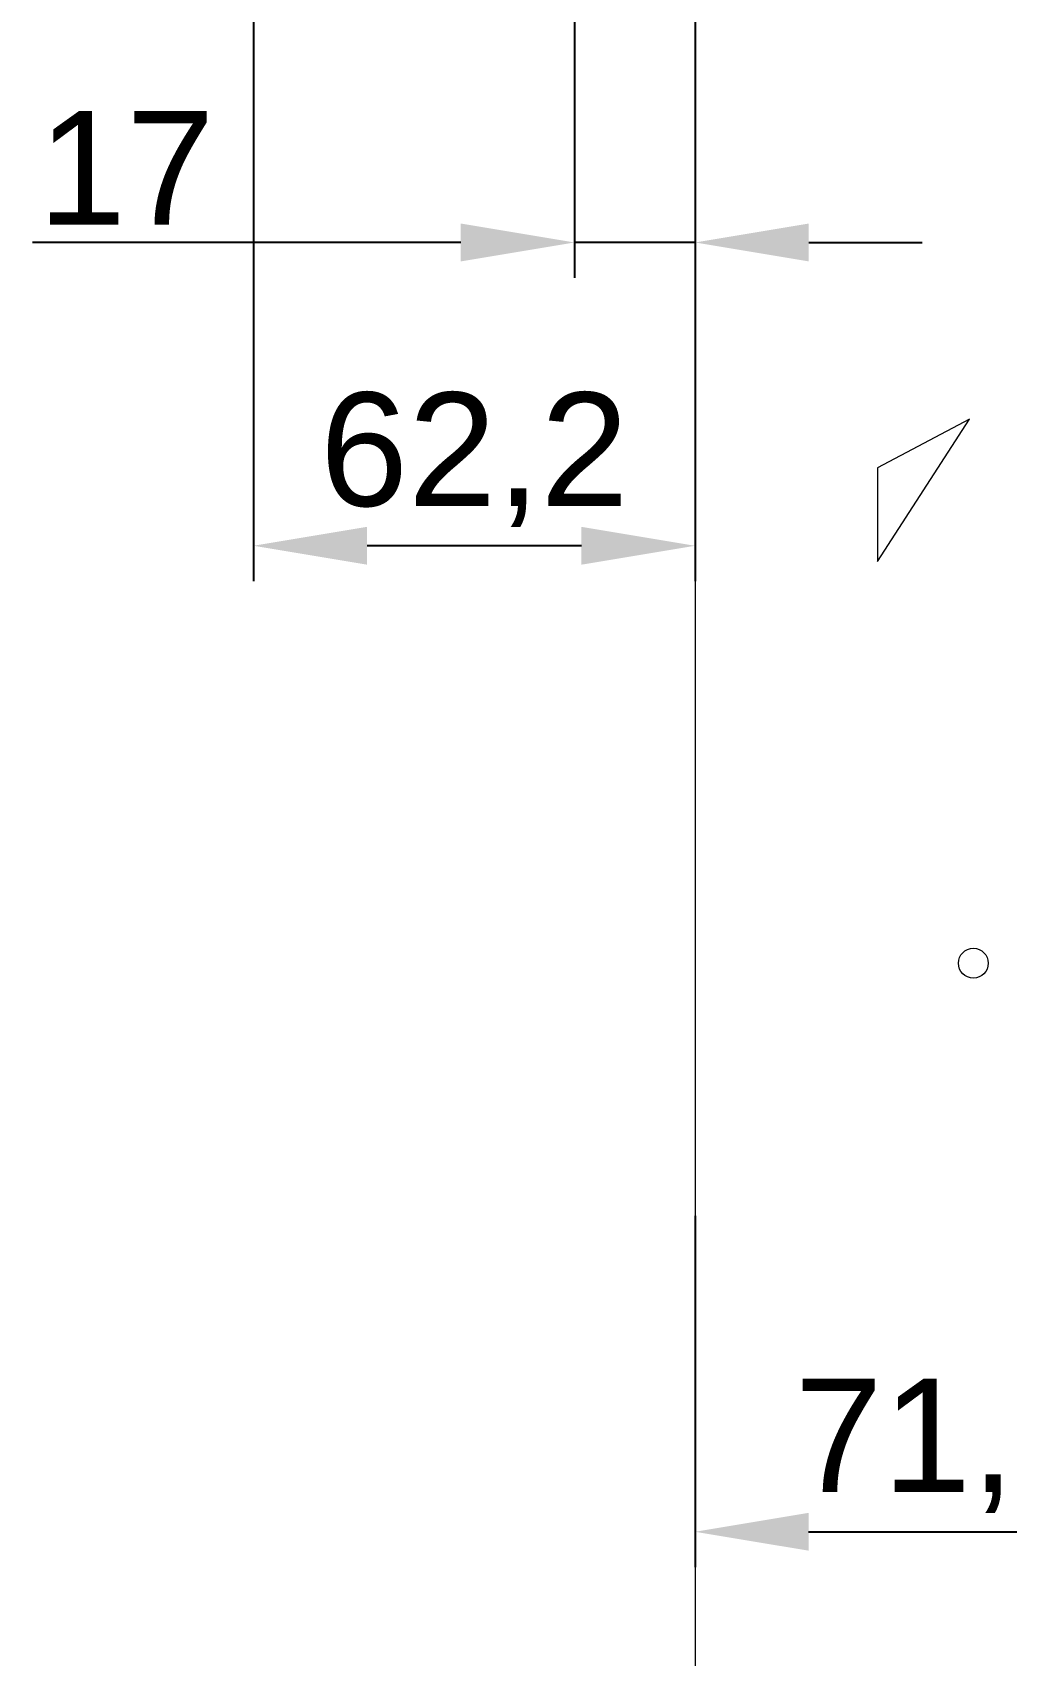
# Model space of a CAD drawing. Header units: millimetres. Extents: x 3895 to 4697, y -1269 to -217.
# Drawn here: x 4426.5 to 4460.8, y -939 to -881.8 of the extents above; entities that cross this region are included whole.
import ezdxf

# ---------------------------------------------------------------- set-up
doc = ezdxf.new("R2010")
doc.units = ezdxf.units.MM
doc.header["$LTSCALE"] = 0.1
doc.layers.get('0').update_dxf_attribs({"lineweight": 15})
doc.layers.add('DIM', color=3, linetype='Continuous', lineweight=13)
doc.layers.add('TEXT', color=2, linetype='Continuous', lineweight=18)
doc.styles.get("Standard").update_dxf_attribs({"font": 'arial.ttf'})
doc.dimstyles.new('ISO-25', dxfattribs={"dimtxt": 2.5, "dimasz": 2.5, "dimexe": 1.25, "dimexo": 0.625, "dimtad": 1, "dimlfac": 5, "dimtxsty": 'Standard', "dimcen": 2.5, "dimadec": 0, "dimazin": 0, "dimtfac": 1, "dimtmove": 0, "dimatfit": 3, "dimfxl": 1, "dimarcsym": 0})

# ---------------------------------------------------------------- blocks, each defined once
blk = doc.blocks.new('*D113')
at = {"layer": 'Defpoints', "color": 0, "transparency": 16777216}
for p in [(4445.554, -859.799), (4449.804, -860.594), (4445.554, -889.213)]:
    blk.add_point(p, dxfattribs=at)
at = {"layer": 'DIM', "color": 0, "lineweight": -2, "transparency": 16777216}
for p, q in [((4445.554, -860.424), (4445.554, -890.463)), ((4449.804, -861.219), (4449.804, -890.463)), ((4441.554, -889.213), (4426.472, -889.213)), ((4449.804, -889.213), (4445.554, -889.213)), ((4453.804, -889.213), (4457.804, -889.213))]:
    blk.add_line(p, q, dxfattribs=at)
at = {"layer": 'DIM', "color": 0, "transparency": 16777216}
for points in [[(4441.554, -888.546), (4441.554, -889.88), (4445.554, -889.213)], [(4453.804, -888.546), (4453.804, -889.88), (4449.804, -889.213)]]:
    blk.add_solid(points, dxfattribs=at)
at = {"layer": 'DIM', "color": 0, "transparency": 16777216, "insert": (4429.773, -886.58), "char_height": 4, "attachment_point": 5}
blk.add_mtext('17', dxfattribs=at)
blk = doc.blocks.new('*D114')
at = {"layer": 'Defpoints', "color": 0, "transparency": 16777216}
for p in [(4434.254, -854.373), (4449.804, -860.594), (4434.254, -899.9)]:
    blk.add_point(p, dxfattribs=at)
at = {"layer": 'DIM', "color": 0, "lineweight": -2, "transparency": 16777216}
for p, q in [((4434.254, -854.998), (4434.254, -901.15)), ((4449.804, -861.219), (4449.804, -901.15)), ((4445.804, -899.9), (4438.254, -899.9))]:
    blk.add_line(p, q, dxfattribs=at)
at = {"layer": 'DIM', "color": 0, "transparency": 16777216}
for points in [[(4438.254, -899.233), (4438.254, -900.566), (4434.254, -899.9)], [(4445.804, -899.233), (4445.804, -900.566), (4449.804, -899.9)]]:
    blk.add_solid(points, dxfattribs=at)
at = {"layer": 'DIM', "color": 0, "transparency": 16777216, "insert": (4442.029, -896.871), "char_height": 4, "attachment_point": 5}
blk.add_mtext('62,2', dxfattribs=at)
blk = doc.blocks.new('*D122')
at = {"layer": 'Defpoints', "color": 0, "transparency": 16777216}
for p in [(4467.679, -919.34), (4449.803, -922.881), (4467.679, -934.644)]:
    blk.add_point(p, dxfattribs=at)
at = {"layer": 'DIM', "color": 0, "lineweight": -2, "transparency": 16777216}
for p, q in [((4467.679, -919.965), (4467.679, -935.894)), ((4449.803, -923.506), (4449.803, -935.894)), ((4453.803, -934.644), (4463.679, -934.644))]:
    blk.add_line(p, q, dxfattribs=at)
at = {"layer": 'DIM', "color": 0, "transparency": 16777216}
for points in [[(4453.803, -933.977), (4453.803, -935.31), (4449.803, -934.644)], [(4463.679, -933.977), (4463.679, -935.31), (4467.679, -934.644)]]:
    blk.add_solid(points, dxfattribs=at)
at = {"layer": 'DIM', "color": 0, "transparency": 16777216, "insert": (4458.741, -931.615), "char_height": 4, "attachment_point": 5}
blk.add_mtext('71,5', dxfattribs=at)

msp = doc.modelspace()

# ---------------------------------------------------------------- linework, layer by layer
msp.add_line((4449.8034, -478.7667), (4449.8034, -1058.5925))
at = {"layer": 'TEXT', "color": 2}
for p, q in [((4459.4648, -895.4339), (4456.2321, -897.1569)), ((4456.2321, -900.4593), (4459.4648, -895.4339)), ((4456.2321, -897.1569), (4456.2321, -900.4593))]:
    msp.add_line(p, q, dxfattribs=at)
msp.add_circle((4459.6024, -914.6102), 0.5261, dxfattribs=at)

# ---------------------------------------------------------------- dimensions: what is measured, and where the dimension line sits
at = {"layer": 'DIM'}
for base, p2, picture, middle in [((4434.2535, -899.8998), (4434.2535, -854.3733), '*D114', (4442.0285, -899.8998)), ((4445.5535, -889.2129), (4445.5535, -859.7993), '*D113', (4429.7734, -889.2129))]:
    dim = msp.add_linear_dim(base=base, p1=(4449.8035, -860.5945), p2=p2, dimstyle='ISO-25', override={"dimtxt": 4, "dimasz": 4, "dimlfac": 4, "dimfxl": 1.25}, dxfattribs=at)
    dim.commit()
    dim.dimension.update_dxf_attribs({"geometry": picture, "text_midpoint": middle, "dimtype": 160})
dim = msp.add_linear_dim(base=(4467.6785, -934.6437), p1=(4449.8034, -922.8814), p2=(4467.6785, -919.3404), dimstyle='ISO-25', override={"dimtxt": 4, "dimasz": 4, "dimlfac": 4, "dimfxl": 1.25}, dxfattribs=at)
dim.commit()
dim.dimension.update_dxf_attribs({"geometry": '*D122', "text_midpoint": (4458.741, -931.6149)})

doc.saveas('drawing.dxf')
